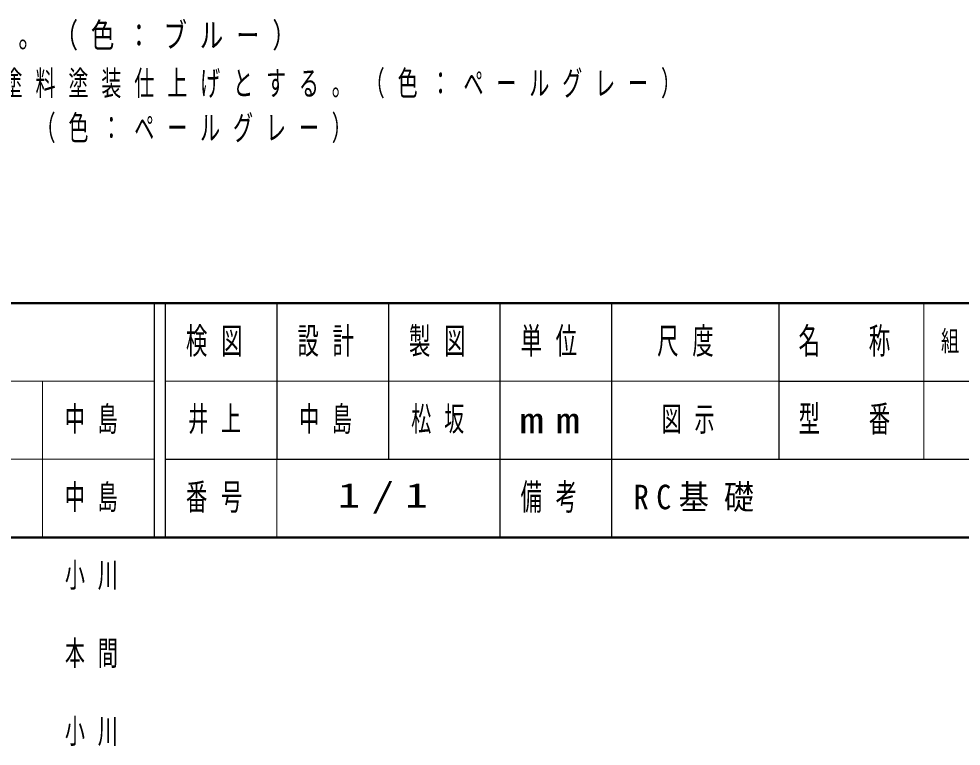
# Model space of a CAD drawing. Units: millimetres on the paper. Extents: x -365 to 0, y -19 to 257.
# Drawn here: x -250.6 to -166.1, y -18.7 to 46.5 of the extents above; entities that cross this region are included whole.
import ezdxf

# ---------------------------------------------------------------- set-up
doc = ezdxf.new("R2010")
doc.units = ezdxf.units.MM
doc.layers.add('LY_1', color=7, linetype='Continuous', lineweight=25)
doc.layers.add('LY_2', color=7, linetype='Continuous', lineweight=13)
doc.layers.add('LY_3', color=7, linetype='Continuous')
doc.styles.add('ＭＳ ゴシック', font='')
doc.styles.get('ＭＳ ゴシック').set_extended_font_data('MS Gothic')

msp = doc.modelspace()

# ---------------------------------------------------------------- linework, layer by layer
at = {"layer": 'LY_2', "lineweight": 50}
for p, q in [((-365, 21), (0, 21)), ((-365, 0), (0, 0))]:
    msp.add_line(p, q, dxfattribs=at)
at = {"layer": 'LY_2', "color": 211, "lineweight": 25}
for p, q in [((-238.5, 21), (-238.5, 0)), ((-237.5, 21), (-237.5, 0)), ((-227.5, 21), (-227.5, 7)), ((-217.5, 21), (-217.5, 7)), ((-207.5, 21), (-207.5, 0)), ((-197.5, 21), (-197.5, 7)), ((-182.5, 21), (-182.5, 7)), ((-182.5, 14), (-70, 14)), ((-237.5, 7), (0, 7))]:
    msp.add_line(p, q, dxfattribs=at)
at = {"layer": 'LY_2'}
for p, q in [((-169.5, 21), (-169.5, 7)), ((-365, 14), (-238.5, 14)), ((-248.5, 14), (-248.5, 0)), ((-237.5, 14), (-182.5, 14)), ((-365, 7), (-238.5, 7)), ((-227.5, 7), (-227.5, 0))]:
    msp.add_line(p, q, dxfattribs=at)
at = {"layer": 'LY_2', "lineweight": 25}
msp.add_line((-197.5, 7), (-197.5, 0), dxfattribs=at)

# ---------------------------------------------------------------- texts
at = {"layer": 'LY_1', "char_height": 2.199, "style": 'ＭＳ ゴシック'}
for s, insert, attachment_point in [('\\T1.55;\\W0.7;ベンチ材は、発泡PVC(硬質塩化ビニール：1.8倍発泡)押し出し成形品とする。（色：ブルー）', (-361.29, 43.353), 7), ('\\T1.64;\\W0.6;鋼材は、電気亜鉛メッキ処理の上、ポリエステル樹脂粉体塗装またはウレタン樹脂塗料塗装仕上げとする。（色：ペールグレー）', (-361.29, 39.353), 7), ('\\T1.64;\\W0.6;ポストキャップは、アルミへら絞りとし、ポリエステル樹脂粉体塗装仕上げとする。（色：ペールグレー）', (-361.29, 35.353), 7), ('\\T1.64;\\W0.6;中島', (-246.5, 10.5), 4), ('\\T1.64;\\W0.6;井上', (-232.5, 10.5), 5), ('\\T1.64;\\W0.6;中島', (-225.5, 10.5), 4), ('\\T1.64;\\W0.6;中島', (-246.5, 3.5), 4), ('\\T1.5;\\W0.9;RC基礎', (-195.5, 3.5), 4), ('\\T1.64;\\W0.6;小川', (-246.5, -3.5), 4), ('\\T1.64;\\W0.6;本間', (-246.5, -10.5), 4), ('\\T1.64;\\W0.6;小川', (-246.5, -17.5), 4)]:
    msp.add_mtext(s, dxfattribs=dict(at, insert=insert, attachment_point=attachment_point))
at = {"layer": 'LY_2', "color": 4, "char_height": 2.346, "attachment_point": 5, "style": 'ＭＳ ゴシック'}
for s, insert in [('\\T1.64;\\W0.6;検図', (-232.5, 17.5)), ('\\T1.64;\\W0.6;設計', (-222.5, 17.5)), ('\\T1.64;\\W0.6;製図', (-212.5, 17.5)), ('\\T1.64;\\W0.6;単位', (-202.5, 17.5)), ('\\T1.64;\\W0.6;尺度', (-190.25, 17.5)), ('\\T1.64;\\W0.6;名\u3000称', (-176, 17.5)), ('\\T1.64;\\W0.6;型\u3000番', (-176, 10.5)), ('\\T1.5;\\W1.35;mm', (-202.5, 10.5)), ('\\T1.64;\\W0.6;番号', (-232.5, 3.5)), ('\\T1.64;\\W0.6;備考', (-202.5, 3.5))]:
    msp.add_mtext(s, dxfattribs=dict(at, insert=insert))
at = {"layer": 'LY_3', "style": 'ＭＳ ゴシック'}
for s, insert, char_height, attachment_point in [('\\T1.6;\\W0.65;組立スタンドベンチ（86人用）', (-149.75, 17.5), 1.833, 5), ('\\T1.64;\\W0.6;松坂', (-212.5, 10.5), 2.199, 5), ('\\T1.64;\\W0.6;図示', (-193, 10.5), 2.199, 4), ('\\T1.5;\\W1.35;1/1', (-217.5, 3.5), 2.199, 5)]:
    msp.add_mtext(s, dxfattribs=dict(at, insert=insert, char_height=char_height, attachment_point=attachment_point))

doc.saveas('drawing.dxf')
